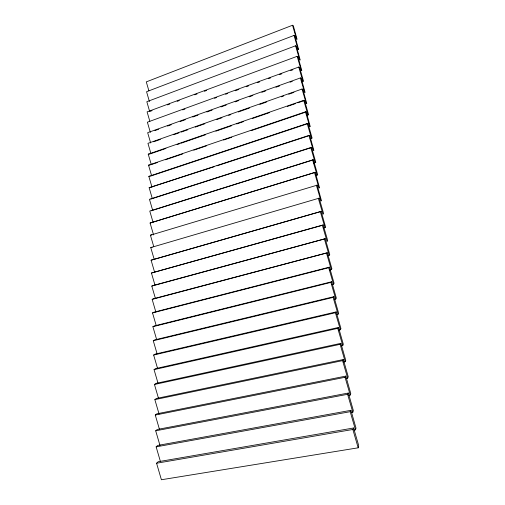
<?xml version="1.0" encoding="UTF-8"?>
<svg xmlns="http://www.w3.org/2000/svg" width="505" height="505" viewBox="0 0 505 505"><rect width="100%" height="100%" fill="white"/><g stroke="black" fill="none" stroke-linecap="round" stroke-linejoin="round"><path stroke-width="0.76" d="M358.184 447.809L358.657 446.755L358.512 444.93L353.582 427.994L158.153 461.734L156.575 463.236L161.411 479.75L358.184 447.809L352.844 429.477L353.582 427.994M353.917 430.096L355.469 429.831L356.006 428.126L350.937 410.319L157.699 445.448L156.133 446.856L160.483 461.721M351.265 412.522L352.818 412.238L353.361 410.634L348.343 393.029L157.251 429.484L155.698 430.803L160.009 445.524M355.469 429.831L350.192 411.695L350.937 410.319M348.671 395.327L350.224 395.03L350.773 393.521L345.811 376.105L156.815 413.822L155.275 415.059L159.542 429.641M352.818 412.238L347.598 394.304L348.343 393.029M346.14 378.491L347.68 378.188L348.235 376.768L343.331 359.547L156.386 398.464L154.858 399.619L159.069 413.993M155.275 415.059L345.054 377.285L345.811 376.105M343.652 362.022L345.193 361.7L345.755 360.368L340.9 343.331L155.963 383.402L154.448 384.475L158.4 397.965M154.858 399.619L342.567 360.627L343.331 359.547M341.216 345.887L342.762 345.559L343.324 344.309L338.52 327.455L155.553 368.618L154.05 369.622L157.958 382.986M154.448 384.475L340.136 344.322L340.9 343.331M338.836 330.093L340.376 329.746L340.944 328.585L336.191 311.907L155.149 354.119L153.653 355.04L157.528 368.284M154.05 369.622L337.757 328.357L338.52 327.455M336.507 314.621L338.041 314.261L338.615 313.176L333.912 296.675L154.751 339.878L153.268 340.736L157.105 353.853M153.653 355.04L335.421 312.728L336.191 311.907M334.222 299.459L335.749 299.093L336.33 298.083L331.671 281.752L154.36 325.908L152.889 326.697L156.695 339.695M153.268 340.736L333.136 297.413L333.912 296.675M331.981 284.605L333.508 284.227L334.089 283.286L329.481 267.126L153.974 312.185L152.516 312.911L156.253 325.681M152.889 326.697L330.901 282.409L331.671 281.752M329.784 270.042L331.312 269.651L331.899 268.78L327.335 252.784L153.596 298.714L152.156 299.37L155.856 312.033M152.516 312.911L328.704 267.707L329.481 267.126M327.631 255.77L329.159 255.366L329.746 254.564L325.226 238.726L153.23 285.483L151.797 286.076L155.464 298.625M152.156 299.37L327.335 252.784M151.797 286.076L325.226 238.726M323.459 228.045L325.485 227.37L325.567 226.947L321.136 211.425L151.096 260.195L154.7 272.523M322.379 225.318L323.162 224.946L327.474 239.774L327.556 241.062L327.044 241.358L322.379 225.318L151.443 273.022L154.865 284.725M151.096 260.195L321.136 211.425M292.528 25.25L296.53 39.037L297.047 39.308L293.317 25.704L292.528 25.25L146.286 81.886L148.912 90.875M294.043 35.432L298.083 49.332L298.6 49.578L294.832 35.855L294.043 35.432L146.551 91.727L149.417 101.543M151.443 273.022L323.162 224.946M295.589 45.791L299.667 59.805L300.178 60.026L296.378 46.17L295.589 45.791L146.822 101.726L149.549 111.068M297.161 56.32L301.27 70.46L301.788 70.65L297.95 56.667L297.161 56.32L147.1 111.883L149.846 121.295M149.852 111.447L152.062 110.633M167.534 104.907L169.743 104.093M177.116 101.366L179.325 100.546M194.797 94.826L197.007 94.006M204.373 91.279L206.589 90.464M301.428 81.823L303.518 81.217L299.553 67.342L298.758 67.039L147.378 122.197L150.357 132.417M182.69 109.888L184.906 109.08M214.492 98.311L216.714 97.503M225.59 94.271L227.805 93.463M235.204 90.767L238.903 89.423M246.295 86.727L248.517 85.919M257.392 82.687L259.614 81.879M268.49 78.647L270.705 77.839M279.581 74.607L281.803 73.799M290.678 70.574L292.894 69.766M300.387 77.94L304.565 92.32L305.083 92.453L301.176 78.199L300.387 77.94L147.656 132.682L150.667 142.984M154.896 130.593L158.608 129.261M167.521 126.073L171.233 124.741M180.146 121.553L185.341 119.691M192.765 117.027L197.966 115.165M206.873 111.977L212.075 110.115M220.982 106.921L226.183 105.059M235.09 101.871L238.808 100.539M249.199 96.815L252.91 95.489M261.824 92.295L265.535 90.963M275.932 87.245L279.644 85.913M290.04 82.189L292.269 81.393M302.041 89.031L306.257 103.538L306.775 103.645L302.836 89.252L302.041 89.031L147.946 143.338L150.976 153.716M153.703 141.766L160.382 139.418M173.739 134.715L178.934 132.884M181.156 132.102L187.835 129.747M195.252 127.134L204.897 123.738M216.771 119.559L221.966 117.728M228.639 115.38L230.867 114.597M238.284 111.984L249.413 108.064M259.804 104.402L266.482 102.054M281.317 96.827L283.545 96.045M288.74 94.214L293.929 92.383M151.298 164.63L148.236 154.164L303.726 100.325L304.521 100.495L308.593 114.755L306.491 115.462M150.301 153.861L165.949 148.451M177.122 144.581L179.357 143.811M180.847 143.294L205.434 134.785M215.862 131.174L231.505 125.764M236.725 123.959L243.429 121.636M252.367 118.542L269.506 112.615M287.383 106.429L295.577 103.588M297.811 102.818L304.521 100.495M151.62 175.721L148.533 165.173L305.443 111.813L306.232 111.94L310.253 126.622L309.735 126.578L305.443 111.813M150.61 164.832L157.307 162.553M165.501 159.769L182.627 153.949M193.794 150.155L206.457 145.85M223.582 140.03L231.77 137.246M251.13 130.669L306.232 111.94M151.992 187.153L148.836 176.359L307.185 123.517L307.981 123.592L312.128 138.118L310.019 138.894M150.919 175.98L307.981 123.592M152.327 198.616L149.145 187.734L308.965 135.428L309.754 135.46L313.851 150.433L313.334 150.458L308.965 135.428M214.051 166.77L149.145 187.734M217.036 165.791L309.754 135.46M313.681 163.197L315.789 162.332L311.566 147.542L310.777 147.561L149.455 199.298L152.661 210.276M150.812 199.077L311.566 147.542M319.154 198.162L318.365 198.408L322.941 214.145L323.452 213.937L323.383 212.712L319.154 198.162L150.755 247.589L154.296 259.696M315.568 175.683L317.677 174.78L313.409 159.845L312.62 159.921L149.77 211.065L153.009 222.131M151.14 210.793L313.409 159.845M153.577 234.932L150.092 223.033L314.501 172.508L315.29 172.375L319.507 187.822L318.99 187.955L314.501 172.508M315.29 172.375L150.092 223.033M150.755 247.589L152.156 247.16M153.716 246.459L150.421 235.204L317.203 185.146L321.458 200.756L320.946 200.927L316.414 185.335L317.203 185.146M150.421 235.204L151.809 234.831M155.698 430.803L347.598 394.304M156.133 446.856L350.192 411.695M156.575 463.236L352.844 429.477M148.836 176.359L150.174 176.226M148.533 165.173L149.865 165.084M148.236 154.164L149.556 154.12M298.758 67.039L302.905 81.292M303.726 100.325L307.981 114.957M307.185 123.517L311.522 138.408M310.777 147.561L315.183 162.73M312.62 159.921L317.071 175.222M320.353 211.734L324.974 227.622M324.444 239.168L329.159 255.366M326.552 253.295L331.312 269.651M328.704 267.707L333.508 284.227M330.901 282.409L335.749 299.093M333.136 297.413L338.041 314.261M335.421 312.728L340.376 329.746M337.757 328.357L342.762 345.559M340.136 344.322L345.193 361.7M342.567 360.627L347.68 378.188M345.054 377.285L350.224 395.03"/></g></svg>
